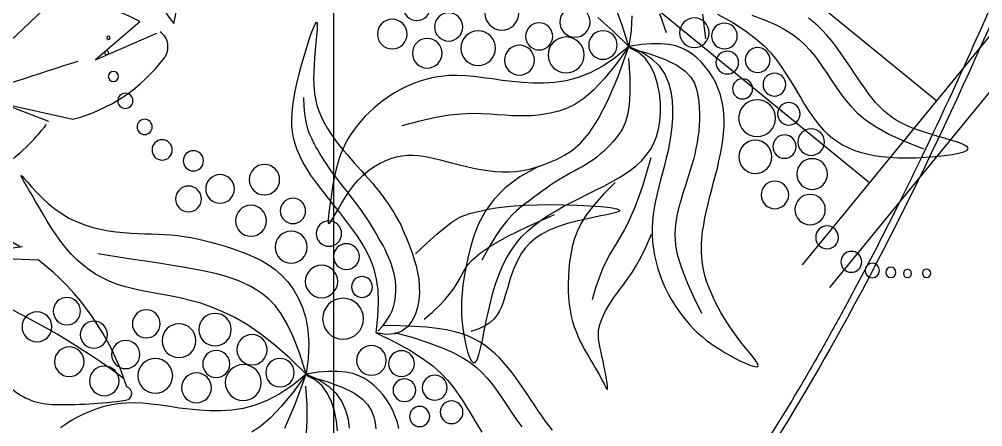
# Model space of a CAD drawing. Header units: millimetres. Extents: x -1030105 to 906887, y -616134 to 1220667.
# Drawn here: x -77280 to -74553, y 530430 to 531583 of the extents above; entities that cross this region are included whole.
import ezdxf
from ezdxf.enums import TextEntityAlignment as Align

# ---------------------------------------------------------------- set-up
doc = ezdxf.new("R2010")
doc.units = ezdxf.units.MM
doc.header["$MEASUREMENT"] = 0
doc.linetypes.add('CENTER', pattern=[2, 1.25, -0.25, 0.25, -0.25])
doc.linetypes.add('DASH', pattern=[0.35, 0.25, -0.1])
doc.layers.add('A-Furniture', color=143, linetype='Continuous')
doc.layers.add('A-Tree', color=98, linetype='Continuous')
doc.styles.add('Arial_Bold', font='arialbd.ttf')

# ---------------------------------------------------------------- blocks, each defined once
blk = doc.blocks.new('FUR')
at = {"layer": 'A-Furniture'}
for points in [[(-33916, 30608), (-33944.5, 30609.5), (-37418.5, 29102), (-37726.5, 27054), (-37216.5, 25233), (-37626.5, 21209), (-38739.5, 18856.5), (-41860, 14803.1), (-43043.2, 12422.3), (-43017.5, 9941.5), (-40833.5, 8087), (-38107, 9497.5), (-38274.5, 11476.5), (-38397.8, 13212.3), (-37305, 13750.5), (-34500, 13496.5), (-32540.5, 14865.5), (-32374, 19056), (-32479, 20125.5), (-32318, 21223.5), (-30829.5, 21995.5), (-30222, 22657.5), (-30469, 23962.5), (-31626.5, 24580.5), (-32324.5, 25527.5), (-32040.5, 28029), (-32099.5, 29098.5), (-33295, 30496), (-33916, 30608)], [(-29660.9, 8668.4), (-30240.5, 7440.5), (-31632.5, 6036), (-34068.5, 7621), (-33355.5, 10423), (-32253.5, 12656), (-31698.5, 16985.4)]]:
    blk.add_spline(points, degree=3, dxfattribs=at)
at = {"layer": 'A-Furniture', "color": 8, "linetype": 'DASH', "ltscale": 50}
blk.add_open_spline([(-56447, -6097), (-55194.8, -4879.4), (-50278.9, -2284.6), (-42421.5, -5454.8), (-32732.5, -11254), (-23302, -9202), (-18024, -504.5), (-16595.5, 8921.5), (-19600.3, 15918.3), (-21321.2, 18705.6), (-21789.7, 19345)], degree=3, knots=[32574.726206, 32574.726206, 32574.726206, 32574.726206, 37697.741245, 48060.131859, 55585.251958, 69452.989742, 76151.422264, 84447.837047, 94470.773244, 98031.734889, 98031.734889, 98031.734889, 98031.734889], dxfattribs=at)
at = {"layer": 'A-Furniture'}
blk.add_open_spline([(-29679.2, 8676.4), (-29722.6, 8576.2), (-29765.9, 8476.1), (-29896.7, 8178.8), (-29986.5, 7981), (-30102.3, 7747.6), (-30118.8, 7714.7), (-30169.2, 7615.8), (-30204, 7549.5), (-30251.2, 7462.5), (-30262.3, 7442.1), (-30284.9, 7401.2), (-30296.3, 7380.8), (-30331, 7319.4), (-30354.6, 7278.4), (-30427.1, 7156), (-30477.6, 7074.8), (-30599.8, 6890.7), (-30673.2, 6789.1), (-30828.1, 6598.1), (-30909.5, 6508.7), (-31058.9, 6368.3), (-31125.1, 6313.3), (-31262.2, 6215.8), (-31333, 6173.3), (-31464.4, 6110.3), (-31524.1, 6087.2), (-31602.8, 6064.1), (-31620.5, 6059.4), (-31673.2, 6046.8), (-31708.7, 6040.1), (-31816.8, 6025), (-31890.9, 6021.5), (-32041.6, 6026.8), (-32118.2, 6035.6), (-32272.6, 6064.4), (-32350.4, 6084.4), (-32506.1, 6134.8), (-32583.9, 6165), (-32781, 6254.2), (-32899.3, 6319.6), (-33127.9, 6468.6), (-33238.2, 6552.2), (-33445.8, 6733.7), (-33543.2, 6831.5), (-33720.3, 7037.3), (-33799.9, 7145.2), (-33925.8, 7349.1), (-33975.3, 7444.1), (-34028.4, 7570.8), (-34040.4, 7601.6), (-34062.3, 7663.4), (-34072.3, 7694.3), (-34099.3, 7787.3), (-34113.6, 7849.6), (-34140.9, 8008.4), (-34149.2, 8105.3), (-34150.9, 8299.9), (-34144.4, 8397.6), (-34118.6, 8593.4), (-34099.4, 8691.6), (-34050.3, 8888), (-34020.3, 8986.2), (-33933, 9236.4), (-33869.5, 9388.1), (-33729.3, 9689.6), (-33652.6, 9839.4), (-33493.8, 10135.7), (-33411.6, 10282.2), (-33249.4, 10570.9), (-33169.4, 10712.9), (-32948.8, 11108.9), (-32812.2, 11359.5), (-32559.3, 11860.6), (-32442.8, 12111.1), (-32319, 12420.9), (-32297.9, 12475.5), (-32260.9, 12575.2), (-32244.7, 12620.2), (-32213.3, 12710.6), (-32198, 12756), (-32153.7, 12892.7), (-32126.1, 12984.6), (-32048.3, 13262.3), (-32003.5, 13450.2), (-31887.6, 14015.2), (-31833.6, 14398.9), (-31755.3, 15178), (-31730.9, 15573.3), (-31698.5, 16307.8), (-31688.5, 16646.3), (-31678.5, 16984.8)], degree=3, knots=[0, 0, 0, 0, 336.83379, 336.83379, 997.889882, 997.889882, 1106.073127, 1106.073127, 1322.439616, 1322.439616, 1388.499151, 1388.499151, 1454.558686, 1454.558686, 1586.677756, 1586.677756, 1850.915896, 1850.915896, 2199.852482, 2199.852482, 2548.789068, 2548.789068, 2809.561326, 2809.561326, 3070.333583, 3070.333583, 3277.331374, 3277.331374, 3336.510565, 3336.510565, 3452.983574, 3452.983574, 3686.886496, 3686.886496, 3920.789419, 3920.789419, 4154.692341, 4154.692341, 4388.595264, 4388.595264, 4752.463229, 4752.463229, 5116.331194, 5116.331194, 5480.199159, 5480.199159, 5844.067124, 5844.067124, 6148.886915, 6148.886915, 6246.583121, 6246.583121, 6344.279326, 6344.279326, 6539.671737, 6539.671737, 6841.233714, 6841.233714, 7142.79569, 7142.79569, 7444.357667, 7444.357667, 7745.919643, 7745.919643, 8213.042111, 8213.042111, 8680.16458, 8680.16458, 9147.287048, 9147.287048, 9614.409516, 9614.409516, 10463.170966, 10463.170966, 11311.932416, 11311.932416, 11492.812225, 11492.812225, 11640.504318, 11640.504318, 11788.19641, 11788.19641, 12083.580595, 12083.580595, 12674.348965, 12674.348965, 13838.516737, 13838.516737, 15002.684509, 15002.684509, 15987.787285, 15987.787285, 15987.787285, 15987.787285], dxfattribs=at)
blk = doc.blocks.new('CAYMB 10')
at = {"layer": 'A-Tree', "color": 8}
for p, q in [((516.8, 194.1), (628.9, 299.2)), ((800.4, 279), (721.9, 211.5)), ((721.9, 211.5), (830.2, 258.8)), ((639.2, 102.2), (555.1, 135.1)), ((555.1, 135.1), (681.5, 106.4)), ((592.8, -119.4), (461.2, -135.8)), ((461.2, -135.8), (620.7, -142.2))]:
    blk.add_line(p, q, dxfattribs=at)
for centre, radius, start, end in [((690.6, 85.4), 222.6, 60.4468, 103.5483), ((817.5, 234.5), 32.6, 323.1477, 55.438), ((2261, -4819.5), 5267.7, 107.3413, 112.3058), ((608, 391.6), 294.5, 284.4707, 323.1477), ((329.4, 337), 388.6, 305.9962, 321.846), ((339.9, -504.7), 458.5, 57.0713, 91.6804), ((-19.7, -1417.4), 1327.2, 53.4555, 85.594), ((339.9, -504.7), 458.5, 17.5149, 52.2403), ((648.6, -283.7), 114.2, 225.3238, 268.3174), ((773.7, -378.4), 12.2, 278.1257, 73.0687), ((667.7, 363.9), 762, 268.3174, 278.1257)]:
    blk.add_arc(centre, radius, start, end, dxfattribs=at)
blk = doc.blocks.new('12PPLT11')
at = {"color": 0, "linetype": 'ByBlock'}
for centre, start, end in [((0.25115, -0.40268), 165.20711, 218.32175), ((0.03513, -0.44766), 345.20711, 38.32175)]:
    blk.add_arc(centre, 0.12334, start, end, dxfattribs=at)
blk = doc.blocks.new('CAY8')
at = {"color": 0, "linetype": 'ByBlock'}
for p, q in [((228.5, 579.8), (227.8, 580)), ((227.8, 580), (228.4, 578.5)), ((228.4, 578.5), (230.6, 575.2)), ((230.6, 578.1), (228.5, 579.8)), ((233.7, 575), (230.6, 578.1)), ((230.6, 575.2), (233.9, 570.2)), ((237.8, 570.9), (233.7, 575)), ((233.9, 570.2), (238.2, 563.8)), ((242.8, 565.9), (237.8, 570.9)), ((238.2, 563.8), (243, 556.1)), ((248.4, 560.2), (242.8, 565.9)), ((254.6, 554), (248.4, 560.2)), ((243, 556.1), (248.1, 547.4)), ((248.1, 547.4), (253.1, 538)), ((261.2, 547.4), (254.6, 554)), ((268, 540.6), (261.2, 547.4)), ((253.1, 538), (257.7, 528)), ((275, 533.4), (268, 540.6)), ((257.7, 528), (261.5, 517.7)), ((282, 526), (275, 533.4)), ((288.9, 518.3), (282, 526)), ((261.5, 517.7), (264.4, 507.2)), ((295.5, 510.4), (288.9, 518.3)), ((264.4, 507.2), (266.4, 496.8)), ((301.7, 502.2), (295.5, 510.4)), ((307.5, 493.7), (301.7, 502.2)), ((266.4, 496.8), (267.5, 486.3)), ((312.5, 484.9), (307.5, 493.7)), ((267.5, 486.3), (267.9, 475.9)), ((267.9, 475.9), (267.6, 465.7)), ((317, 476), (312.5, 484.9)), ((320.7, 466.7), (317, 476)), ((267.6, 465.7), (266.9, 455.7)), ((323.9, 457.3), (320.7, 466.7)), ((266.9, 455.7), (265.7, 446)), ((296.1, 437.4), (298.4, 461.1)), ((326.3, 447.5), (323.9, 457.3)), ((516.9, 445.4), (523, 450.6)), ((265.7, 446), (264.2, 436.6)), ((328.2, 437.6), (326.3, 447.5)), ((505, 433.9), (510.9, 439.9)), ((510.9, 439.9), (516.9, 445.4)), ((262.5, 427.6), (260.7, 418.9)), ((264.2, 436.6), (262.5, 427.6)), ((293.9, 416.3), (296.1, 437.4)), ((329.4, 427.3), (328.2, 437.6)), ((329.9, 416.8), (329.4, 427.3)), ((493.8, 420.6), (499.3, 427.5)), ((499.3, 427.5), (505, 433.9)), ((260.7, 418.9), (258.8, 410.5)), ((291.9, 397.7), (293.9, 416.3)), ((329.8, 406.1), (329.9, 416.8)), ((488.5, 413.2), (493.8, 420.6)), ((256.9, 402.2), (255, 394.1)), ((258.8, 410.5), (256.9, 402.2)), ((329.2, 395.1), (329.8, 406.1)), ((479.1, 397), (483.6, 405.4)), ((483.6, 405.4), (488.5, 413.2)), ((255, 394.1), (253.2, 386.1)), ((290.1, 381.1), (291.9, 397.7)), ((328.3, 383.7), (329.2, 395.1)), ((475.1, 388.1), (479.1, 397)), ((251.7, 378), (250.3, 369.9)), ((253.2, 386.1), (251.7, 378)), ((288.6, 366.3), (290.1, 381.1)), ((327.3, 371.9), (328.3, 383.7)), ((468.7, 368.8), (471.6, 378.8)), ((471.6, 378.8), (475.1, 388.1)), ((250.3, 369.9), (249.3, 361.6)), ((287.2, 353.1), (288.6, 366.3)), ((326.4, 359.7), (327.3, 371.9)), ((466.4, 358.4), (468.7, 368.8)), ((248.5, 353.2), (248, 344.6)), ((249.3, 361.6), (248.5, 353.2)), ((286.1, 341), (287.2, 353.1)), ((325.7, 346.9), (326.4, 359.7)), ((464.6, 347.4), (466.4, 358.4)), ((248, 344.6), (247.7, 335.8)), ((285.3, 329.9), (286.1, 341)), ((325.4, 333.6), (325.7, 346.9)), ((463, 335.9), (464.6, 347.4)), ((247.7, 335.8), (247.7, 326.9)), ((284.7, 319.4), (285.3, 329.9)), ((325.6, 319.7), (325.4, 333.6)), ((461.6, 324.1), (463, 335.9)), ((247.7, 326.9), (247.8, 317.7)), ((247.8, 317.7), (248.2, 308.4)), ((284.5, 309.4), (284.7, 319.4)), ((326.6, 305.2), (325.6, 319.7)), ((460.2, 311.9), (461.6, 324.1)), ((248.2, 308.4), (248.7, 298.9)), ((284.6, 299.8), (284.5, 309.4)), ((328.7, 289.8), (326.6, 305.2)), ((458.5, 299.4), (460.2, 311.9)), ((248.7, 298.9), (249.4, 289.2)), ((285.1, 290.6), (284.6, 299.8)), ((456.4, 286.6), (458.5, 299.4)), ((249.4, 289.2), (250.4, 279.4)), ((285.9, 281.6), (285.1, 290.6)), ((287.3, 272.8), (285.9, 281.6)), ((332, 273.3), (328.7, 289.8)), ((453.7, 273.6), (456.4, 286.6)), ((-52, 270.4), (-54.6, 269.5)), ((-54.6, 269.5), (-54, 268.4)), ((-54, 268.4), (-50.7, 267.3)), ((-46.7, 271.3), (-52, 270.4)), ((-39.1, 272), (-46.7, 271.3)), ((-29.8, 272.6), (-39.1, 272)), ((-19.2, 273.1), (-29.8, 272.6)), ((-7.8, 273.4), (-19.2, 273.1)), ((3.9, 273.6), (-7.8, 273.4)), ((15.4, 273.6), (3.9, 273.6)), ((26.3, 273.4), (15.4, 273.6)), ((36.5, 273), (26.3, 273.4)), ((46.1, 272.3), (36.5, 273)), ((55.2, 271.3), (46.1, 272.3)), ((63.7, 269.9), (55.2, 271.3)), ((71.8, 268.2), (63.7, 269.9)), ((79.5, 266), (71.8, 268.2)), ((250.4, 279.4), (251.9, 269.5)), ((251.9, 269.5), (253.9, 259.5)), ((289.1, 264.1), (287.3, 272.8)), ((336.9, 255.6), (332, 273.3)), ((450.3, 260.4), (453.7, 273.6)), ((-50.7, 267.3), (-45.2, 266)), ((-45.2, 266), (-37.9, 264.7)), ((-37.9, 264.7), (-29.4, 263.3)), ((-29.4, 263.3), (-20.1, 261.8)), ((-20.1, 261.8), (-10.6, 260.1)), ((-10.6, 260.1), (-1.4, 258.4)), ((-1.4, 258.4), (7.2, 256.6)), ((7.2, 256.6), (15, 254.7)), ((51.9, 257), (41.1, 260.3)), ((60.8, 253.9), (51.9, 257)), ((86.9, 263.2), (79.5, 266)), ((93.9, 260), (86.9, 263.2)), ((100.7, 256.1), (93.9, 260)), ((107.3, 251.7), (100.7, 256.1)), ((253.9, 259.5), (256.7, 249.6)), ((291.4, 255.4), (289.1, 264.1)), ((294.4, 246.7), (291.4, 255.4)), ((343.7, 236.4), (336.9, 255.6)), ((445.8, 247.1), (450.3, 260.4)), ((15, 254.7), (22.2, 252.6)), ((22.2, 252.6), (28.9, 250.3)), ((28.9, 250.3), (35.1, 247.8)), ((35.1, 247.8), (41, 245)), ((41, 245), (46.5, 241.9)), ((68, 250.8), (60.8, 253.9)), ((73.7, 248), (68, 250.8)), ((78.2, 245.5), (73.7, 248)), ((81.7, 243.1), (78.2, 245.5)), ((113.8, 246.6), (107.3, 251.7)), ((120.3, 240.8), (113.8, 246.6)), ((256.7, 249.6), (260.4, 239.7)), ((298.5, 237.7), (294.4, 246.7)), ((439.9, 233.8), (445.8, 247.1)), ((46.5, 241.9), (51.8, 238.5)), ((51.8, 238.5), (56.9, 234.7)), ((56.9, 234.7), (61.9, 230.6)), ((84.4, 241.1), (81.7, 243.1)), ((86.4, 239.4), (84.4, 241.1)), ((88.1, 238), (86.4, 239.4)), ((89.4, 236.9), (88.1, 238)), ((90.6, 235.9), (89.4, 236.9)), ((91.7, 235), (90.6, 235.9)), ((92.8, 234), (91.7, 235)), ((94.1, 232.9), (92.8, 234)), ((95.5, 231.5), (94.1, 232.9)), ((97.3, 229.8), (95.5, 231.5)), ((126.7, 234.3), (120.3, 240.8)), ((133.3, 227.1), (126.7, 234.3)), ((260.4, 239.7), (265.2, 230)), ((304.2, 228.2), (298.5, 237.7)), ((352.6, 215.6), (343.7, 236.4)), ((432.2, 220.4), (439.9, 233.8)), ((61.9, 230.6), (66.7, 226.1)), ((66.7, 226.1), (71.4, 221.5)), ((71.4, 221.5), (76, 216.5)), ((99.5, 227.7), (97.3, 229.8)), ((102, 225.2), (99.5, 227.7)), ((104.9, 222.3), (102, 225.2)), ((108, 219), (104.9, 222.3)), ((111.4, 215.4), (108, 219)), ((139.9, 219.1), (133.3, 227.1)), ((146.8, 210.3), (139.9, 219.1)), ((265.2, 230), (271.1, 220.5)), ((271.1, 220.5), (278.4, 211.3)), ((312.2, 218.1), (304.2, 228.2)), ((422.5, 207.1), (432.2, 220.4)), ((76, 216.5), (80.4, 211.4)), ((80.4, 211.4), (84.7, 206.1)), ((114.9, 211.4), (111.4, 215.4)), ((118.6, 207.2), (114.9, 211.4)), ((122.4, 202.7), (118.6, 207.2)), ((153.9, 200.9), (146.8, 210.3)), ((278.4, 211.3), (287.2, 202.4)), ((323, 207.3), (312.2, 218.1)), ((337.2, 195.5), (323, 207.3)), ((363.8, 193), (352.6, 215.6)), ((410.4, 194), (422.5, 207.1)), ((442.6, 197.5), (455.8, 206.7)), ((455.8, 206.7), (466, 215.7)), ((76.7, 193), (83.6, 194.7)), ((83.6, 194.7), (90.7, 196.1)), ((84.7, 206.1), (88.8, 200.6)), ((88.8, 200.6), (92.9, 195)), ((90.7, 196.1), (98, 197.1)), ((92.9, 195), (96.8, 189.3)), ((98, 197.1), (105.6, 197.7)), ((105.6, 197.7), (113.6, 197.9)), ((113.6, 197.9), (121.8, 197.8)), ((121.8, 197.8), (130, 197.4)), ((126.2, 197.9), (122.4, 202.7)), ((130.1, 193), (126.2, 197.9)), ((130, 197.4), (138.2, 196.7)), ((138.2, 196.7), (146.2, 196)), ((146.2, 196), (153.8, 195.1)), ((153.8, 195.1), (161, 194.2)), ((161.2, 191.1), (153.9, 200.9)), ((287.2, 202.4), (297.6, 194.2)), ((355.2, 182.6), (337.2, 195.5)), ((425.5, 188.1), (442.6, 197.5)), ((44.2, 179.4), (50.6, 182.7)), ((50.6, 182.7), (57.1, 185.8)), ((57.1, 185.8), (63.5, 188.5)), ((63.5, 188.5), (70.1, 190.9)), ((70.1, 190.9), (76.7, 193)), ((96.8, 189.3), (100.7, 183.6)), ((100.7, 183.6), (104.5, 177.8)), ((133.9, 187.9), (130.1, 193)), ((137.9, 182.7), (133.9, 187.9)), ((141.8, 177.4), (137.9, 182.7)), ((161, 194.2), (167.6, 193.4)), ((168.6, 181), (161.2, 191.1)), ((172.8, 184.1), (165.9, 182.3)), ((167.6, 193.4), (173.4, 192.6)), ((178.6, 185.7), (172.8, 184.1)), ((173.4, 192.6), (178.3, 192)), ((178.3, 192), (182.3, 191.3)), ((183.1, 187), (178.6, 185.7)), ((182.3, 191.3), (185.1, 190.6)), ((185.8, 188.1), (183.1, 187)), ((185.1, 190.6), (186.7, 189.9)), ((187, 189.1), (185.8, 188.1)), ((186.7, 189.9), (187, 189.1)), ((297.6, 194.2), (309.7, 186.8)), ((309.7, 186.8), (323.6, 180.3)), ((377.8, 168.3), (355.2, 182.6)), ((377.8, 168.3), (363.8, 193)), ((395.6, 181), (410.4, 194)), ((404.2, 178.3), (425.5, 188.1)), ((25.2, 167.3), (31.5, 171.7)), ((31.5, 171.7), (37.9, 175.7)), ((37.9, 175.7), (44.2, 179.4)), ((104.5, 177.8), (108.3, 172)), ((108.3, 172), (112.1, 166.2)), ((132.6, 171.2), (124.3, 167.3)), ((141.2, 174.6), (132.6, 171.2)), ((149.8, 177.6), (141.2, 174.6)), ((145.9, 172), (141.8, 177.4)), ((149.9, 166.7), (145.9, 172)), ((158.1, 180.1), (149.8, 177.6)), ((165.9, 182.3), (158.1, 180.1)), ((176.3, 170.9), (168.6, 181)), ((184.1, 161), (176.3, 170.9)), ((323.6, 180.3), (339.6, 174.9)), ((339.6, 174.9), (357.6, 170.9)), ((357.6, 170.9), (377.8, 168.3)), ((377.8, 168.3), (395.6, 181)), ((377.8, 168.3), (404.2, 178.3)), ((418.2, 171.9), (377.8, 168.3)), ((450.7, 176.7), (418.2, 171.9)), ((12.9, 157.4), (19, 162.6)), ((19, 162.6), (25.2, 167.3)), ((116.6, 162.8), (109.5, 157.8)), ((112.1, 166.2), (115.9, 160.4)), ((115.9, 160.4), (119.7, 154.7)), ((124.3, 167.3), (116.6, 162.8)), ((154.1, 161.5), (149.9, 166.7)), ((158.2, 156.4), (154.1, 161.5)), ((192.2, 151.3), (184.1, 161)), ((371.7, 154.2), (377.8, 168.3)), ((377.8, 168.3), (380.4, 151.2)), ((379.5, 166.4), (380, 140.6)), ((381.9, 155.1), (379.5, 166.4)), ((392.7, 164.9), (415.3, 157.3)), ((-4.7, 139.5), (1, 145.9)), ((1, 145.9), (6.9, 151.9)), ((6.9, 151.9), (12.9, 157.4)), ((97.2, 146.8), (92.1, 140.8)), ((103.1, 152.5), (97.2, 146.8)), ((109.5, 157.8), (103.1, 152.5)), ((119.7, 154.7), (123.7, 149)), ((123.7, 149), (127.7, 143.5)), ((162.4, 151.3), (158.2, 156.4)), ((166.7, 146.4), (162.4, 151.3)), ((170.9, 141.6), (166.7, 146.4)), ((200.4, 142.2), (192.2, 151.3)), ((367.2, 141.6), (371.7, 154.2)), ((380.4, 151.2), (385.2, 136.9)), ((387, 144.9), (381.9, 155.1)), ((415.3, 157.3), (434, 152.2)), ((434, 152.2), (449.4, 149.2)), ((-10.2, 132.6), (-4.7, 139.5)), ((87.5, 134.6), (83.7, 128.3)), ((92.1, 140.8), (87.5, 134.6)), ((127.7, 143.5), (131.7, 138.1)), ((131.7, 138.1), (135.8, 132.8)), ((175.2, 137), (170.9, 141.6)), ((179.5, 132.5), (175.2, 137)), ((208.9, 133.8), (200.4, 142.2)), ((217.9, 126.1), (208.9, 133.8)), ((364.2, 130.4), (367.2, 141.6)), ((380, 140.6), (381.9, 120)), ((385.2, 136.9), (391.9, 125.2)), ((394.4, 135.9), (387, 144.9)), ((403.5, 128.1), (394.4, 135.9)), ((-20.4, 117.4), (-15.5, 125.2)), ((-15.5, 125.2), (-10.2, 132.6)), ((32.4, 111.1), (44.2, 131.5)), ((80.5, 121.9), (78.1, 115.5)), ((83.7, 128.3), (80.5, 121.9)), ((135.8, 132.8), (139.9, 127.7)), ((139.9, 127.7), (144.1, 122.8)), ((144.1, 122.8), (148.3, 118)), ((183.7, 128.1), (179.5, 132.5)), ((188, 123.9), (183.7, 128.1)), ((192.2, 119.8), (188, 123.9)), ((227.9, 119.2), (217.9, 126.1)), ((362.5, 120.4), (364.2, 130.4)), ((391.9, 125.2), (400, 115.8)), ((414, 121.5), (403.5, 128.1)), ((-24.9, 109), (-20.4, 117.4)), ((23, 93.1), (32.4, 111.1)), ((78.1, 115.5), (76.2, 109)), ((148.3, 118), (152.5, 113.5)), ((152.5, 113.5), (156.7, 109.2)), ((196.3, 115.9), (192.2, 119.8)), ((200.4, 112.2), (196.3, 115.9)), ((204.5, 108.7), (200.4, 112.2)), ((239.2, 113), (227.9, 119.2)), ((252.1, 107.6), (239.2, 113)), ((362, 111.5), (362.5, 120.4)), ((362.7, 103.3), (362, 111.5)), ((381.9, 120), (385.3, 104)), ((400, 115.8), (409.2, 108.3)), ((425.2, 116), (414, 121.5)), ((436.8, 111.6), (425.2, 116)), ((-32.4, 90.8), (-28.9, 100.1)), ((-28.9, 100.1), (-24.9, 109)), ((74.9, 102.4), (74, 95.7)), ((76.2, 109), (74.9, 102.4)), ((156.7, 109.2), (160.9, 105.1)), ((160.9, 105.1), (165.3, 101.1)), ((165.3, 101.1), (169.9, 97.3)), ((208.6, 105.4), (204.5, 108.7)), ((212.6, 102.3), (208.6, 105.4)), ((216.6, 99.5), (212.6, 102.3)), ((220.6, 96.9), (216.6, 99.5)), ((267.1, 103), (252.1, 107.6)), ((284.6, 99.2), (267.1, 103)), ((304.8, 96.2), (284.6, 99.2)), ((364.3, 95.7), (362.7, 103.3)), ((385.3, 104), (389.8, 91.9)), ((409.2, 108.3), (419.3, 102.5)), ((419.3, 102.5), (429.9, 98)), ((-35.3, 80.8), (-32.4, 90.8)), ((15.8, 77), (23, 93.1)), ((73.5, 88.7), (73.2, 81.5)), ((74, 95.7), (73.5, 88.7)), ((169.9, 97.3), (174.7, 93.4)), ((174.7, 93.4), (179.7, 89.5)), ((179.7, 89.5), (185, 85.6)), ((185, 85.6), (190.8, 81.6)), ((224.5, 94.6), (220.6, 96.9)), ((228.4, 92.5), (224.5, 94.6)), ((232.3, 90.7), (228.4, 92.5)), ((236.3, 89), (232.3, 90.7)), ((240.3, 87.6), (236.3, 89)), ((244.4, 86.4), (240.3, 87.6)), ((248.6, 85.3), (244.4, 86.4)), ((253, 84.5), (248.6, 85.3)), ((285.9, 87.1), (279.1, 85.1)), ((293.5, 90.1), (285.9, 87.1)), ((288.6, 69.7), (293.5, 90.1)), ((301.9, 94.1), (293.5, 90.1)), ((303.5, 83.2), (304.8, 96.2)), ((304.8, 96.2), (309.8, 70.7)), ((366.7, 88.4), (364.3, 95.7)), ((369.9, 81.4), (366.7, 88.4)), ((389.8, 91.9), (395.2, 83)), ((-37.6, 70.4), (-35.3, 80.8)), ((10.4, 62.8), (15.8, 77)), ((73.2, 81.5), (73.1, 73.9)), ((73.1, 73.9), (73.1, 65.9)), ((195.9, 73.8), (178.7, 62.9)), ((190.8, 81.6), (196.9, 77.4)), ((196.9, 77.4), (203.4, 73.2)), ((203.4, 73.2), (210.4, 69)), ((257.5, 83.8), (253, 84.5)), ((262.3, 83.3), (257.5, 83.8)), ((267.4, 83.3), (262.3, 83.3)), ((273, 83.8), (267.4, 83.3)), ((279.1, 85.1), (273, 83.8)), ((294.4, 65.3), (299.9, 73)), ((298.4, 73.8), (298.7, 49.3)), ((299.9, 73), (303.5, 83.2)), ((373.7, 74.7), (369.9, 81.4)), ((378.1, 68.1), (373.7, 74.7)), ((395.2, 83), (401.3, 76.6)), ((401.3, 76.6), (408, 72)), ((-39.4, 59.4), (-37.6, 70.4)), ((6.5, 50.1), (10.4, 62.8)), ((73.1, 65.9), (73.1, 57.5)), ((178.7, 62.9), (165.1, 54)), ((210.4, 69), (217.8, 65.1)), ((217.8, 65.1), (225.6, 61.6)), ((225.6, 61.6), (233.8, 58.6)), ((284.7, 52), (288.6, 69.7)), ((287.3, 59.8), (294.4, 65.3)), ((309.8, 70.7), (315.2, 49.3)), ((383, 61.9), (378.1, 68.1)), ((388.4, 56.1), (383, 61.9)), ((408, 72), (415, 68.4)), ((415, 68.4), (422.2, 65.4)), ((-41, 47.9), (-39.4, 59.4)), ((3.6, 38.7), (6.5, 50.1)), ((73, 48.7), (72.8, 39.7)), ((73.1, 57.5), (73, 48.7)), ((165.1, 54), (154.6, 46.8)), ((233.8, 58.6), (242.4, 56.2)), ((242.4, 56.2), (251.4, 54.6)), ((251.4, 54.6), (260.7, 53.9)), ((260.7, 53.9), (270.1, 54.3)), ((270.1, 54.3), (279.1, 56.2)), ((279.1, 56.2), (287.3, 59.8)), ((281.8, 36.5), (284.7, 52)), ((298.7, 49.3), (299.8, 28.5)), ((315.2, 49.3), (321, 31.3)), ((394.3, 50.7), (388.4, 56.1)), ((400.6, 45.7), (394.3, 50.7)), ((-42.4, 36.1), (-41, 47.9)), ((1.4, 28.3), (3.6, 38.7)), ((72.8, 39.7), (72.4, 30.5)), ((146.7, 40.7), (140.7, 35.4)), ((154.6, 46.8), (146.7, 40.7)), ((272.7, 41.8), (261.5, 34.2)), ((279.7, 23), (281.8, 36.5)), ((407.3, 41.2), (400.6, 45.7)), ((414.2, 37.3), (407.3, 41.2)), ((-43.8, 23.9), (-42.4, 36.1)), ((-0.3, 18.7), (1.4, 28.3)), ((72.4, 30.5), (71.8, 21.3)), ((132.5, 25.7), (129.1, 20.4)), ((136.2, 30.6), (132.5, 25.7)), ((140.7, 35.4), (136.2, 30.6)), ((251.5, 28), (242.5, 23.1)), ((261.5, 34.2), (251.5, 28)), ((299.8, 28.5), (301.6, 10.8)), ((321, 31.3), (327, 16.4)), ((-45.5, 11.4), (-43.8, 23.9)), ((-2, 9.6), (-0.3, 18.7)), ((70.8, 12.2), (69.5, 3.2)), ((71.8, 21.3), (70.8, 12.2)), ((125.6, 14.4), (121.9, 7.5)), ((129.1, 20.4), (125.6, 14.4)), ((220.3, 14), (213.6, 12.1)), ((227.2, 16.3), (220.3, 14)), ((234.5, 19.3), (227.2, 16.3)), ((242.5, 23.1), (234.5, 19.3)), ((278.5, 11.1), (279.7, 23)), ((327, 16.4), (333.3, 3.8)), ((-47.6, -1.4), (-45.5, 11.4)), ((-5.7, -7.3), (-3.8, 1)), ((-3.8, 1), (-2, 9.6)), ((69.5, 3.2), (67.7, -5.6)), ((104.3, -4.4), (121.8, 2.4)), ((121.9, 7.5), (117.9, -0.4)), ((121.8, 2.4), (138.7, 6.4)), ((138.7, 6.4), (154.8, 8.3)), ((154.8, 8.3), (169.9, 8.7)), ((169.9, 8.7), (183.9, 8.3)), ((184.1, 2), (173.6, -5.4)), ((183.9, 8.3), (196.5, 7.6)), ((192.8, 6.4), (184.1, 2)), ((200.3, 8.9), (192.8, 6.4)), ((196.5, 7.6), (208.1, 6.7)), ((207.1, 10.5), (200.3, 8.9)), ((213.6, 12.1), (207.1, 10.5)), ((208.1, 6.7), (218.7, 5.6)), ((218.7, 5.6), (228.6, 4.1)), ((228.6, 4.1), (238, 2.3)), ((238, 2.3), (247, 0.2)), ((247, 0.2), (255.8, -2.5)), ((278, 0.5), (278.5, 11.1)), ((278.3, -9), (278, 0.5)), ((301.6, 10.8), (303.9, -4.2)), ((333.3, 3.8), (339.8, -6.7)), ((-50.3, -14.4), (-47.6, -1.4)), ((-7.8, -15.3), (-5.7, -7.3)), ((67.7, -5.6), (65.5, -14)), ((86.3, -14.6), (104.3, -4.4)), ((113.8, -9.5), (109.6, -19.7)), ((117.9, -0.4), (113.8, -9.5)), ((173.6, -5.4), (160.8, -16.5)), ((163.4, -14.1), (182, -9.3)), ((255.8, -2.5), (264.7, -5.6)), ((264.7, -5.6), (273.8, -9.3)), ((273.8, -9.3), (282.7, -13.3)), ((279.2, -17.7), (278.3, -9)), ((303.9, -4.2), (306.9, -16.8)), ((339.8, -6.7), (346.4, -15.8)), ((-53.7, -27.6), (-50.3, -14.4)), ((-13, -31.1), (-10.2, -23.2)), ((-10.2, -23.2), (-7.8, -15.3)), ((62.7, -22.2), (59.4, -30.1)), ((65.5, -14), (62.7, -22.2)), ((68, -28.9), (86.3, -14.6)), ((109.6, -19.7), (105.3, -31.2)), ((125.4, -27.5), (135.5, -23.1)), ((135.5, -23.1), (148, -18.7)), ((160.8, -16.5), (145.1, -32.6)), ((148, -18.7), (163.4, -14.1)), ((266.8, -27.7), (272.7, -19.1)), ((280.7, -26), (279.2, -17.7)), ((282.7, -13.3), (291, -17.4)), ((291, -17.4), (298.3, -21.6)), ((298.3, -21.6), (304.2, -25.6)), ((306.9, -16.8), (310.4, -27.6)), ((346.4, -15.8), (353.1, -23.9)), ((353.1, -23.9), (359.8, -31.5)), ((-58.2, -40.9), (-53.7, -27.6)), ((-16.3, -39), (-13, -31.1)), ((49.5, -48), (68, -28.9)), ((59.4, -30.1), (55.6, -37.9)), ((105.3, -31.2), (101, -44.1)), ((104.4, -40.2), (110.2, -36)), ((110.2, -36), (117.1, -31.8)), ((117.1, -31.8), (125.4, -27.5)), ((145.1, -32.6), (126, -54.4)), ((192.7, -35), (181.5, -36.7)), ((204.3, -33.9), (192.7, -35)), ((216.4, -33.4), (204.3, -33.9)), ((229, -33.4), (216.4, -33.4)), ((242, -33.7), (229, -33.4)), ((255, -34.4), (242, -33.7)), ((267.6, -35.2), (255, -34.4)), ((255.3, -39.5), (261, -34.4)), ((261, -34.4), (266.8, -27.7)), ((279.4, -35.9), (267.6, -35.2)), ((289.9, -36.3), (279.4, -35.9)), ((282.7, -33.9), (280.7, -26)), ((285.3, -41.5), (282.7, -33.9)), ((298.6, -36.4), (289.9, -36.3)), ((305.2, -35.8), (298.6, -36.4)), ((304.2, -25.6), (308.2, -29.2)), ((309.1, -34.4), (305.2, -35.8)), ((308.2, -29.2), (310, -32.2)), ((310, -32.2), (309.1, -34.4)), ((310.4, -27.6), (314.4, -37)), ((359.8, -31.5), (366.5, -38.7)), ((-64.1, -54.2), (-58.2, -40.9)), ((-24.6, -55.2), (-20.1, -47)), ((-20.1, -47), (-16.3, -39)), ((51.1, -45.6), (46.1, -53.2)), ((55.6, -37.9), (51.1, -45.6)), ((88.4, -52.5), (93.7, -48.4)), ((93.7, -48.4), (99, -44.3)), ((101, -44.1), (96.6, -58.5)), ((99, -44.3), (104.4, -40.2)), ((150.5, -45.8), (140.9, -50.4)), ((160.4, -42.1), (150.5, -45.8)), ((170.8, -39), (160.4, -42.1)), ((181.5, -36.7), (170.8, -39)), ((226.6, -48.9), (232.4, -48.4)), ((232.4, -48.4), (238.2, -47.4)), ((238.2, -47.4), (243.9, -45.8)), ((243.9, -45.8), (249.6, -43.2)), ((249.6, -43.2), (255.3, -39.5)), ((288.4, -48.8), (285.3, -41.5)), ((314.4, -37), (318.9, -45.5)), ((318.9, -45.5), (323.8, -53.3)), ((366.5, -38.7), (373.1, -45.5)), ((373.1, -45.5), (379.6, -52.1)), ((-71.8, -67.6), (-64.1, -54.2)), ((-30.4, -63.6), (-24.6, -55.2)), ((46.1, -53.2), (40.6, -60.8)), ((73.2, -64.7), (78.2, -60.6)), ((78.2, -60.6), (83.3, -56.5)), ((83.3, -56.5), (88.4, -52.5)), ((96.6, -58.5), (92.2, -74.4)), ((126, -54.4), (103, -83.1)), ((131.6, -55.8), (122.7, -62)), ((140.9, -50.4), (131.6, -55.8)), ((146.1, -62.1), (153.5, -58.4)), ((153.5, -58.4), (160.8, -55.6)), ((160.8, -55.6), (168, -53.6)), ((168, -53.6), (175, -52.1)), ((175, -52.1), (182, -51.1)), ((182, -51.1), (188.8, -50.4)), ((188.8, -50.4), (195.4, -50)), ((195.4, -50), (201.9, -49.7)), ((201.9, -49.7), (208.3, -49.6)), ((208.3, -49.6), (214.5, -49.4)), ((214.5, -49.4), (220.6, -49.3)), ((220.6, -49.3), (226.6, -48.9)), ((291.9, -55.9), (288.4, -48.8)), ((295.8, -62.8), (291.9, -55.9)), ((323.8, -53.3), (329.1, -60.8)), ((329.1, -60.8), (334.7, -68)), ((379.6, -52.1), (385.8, -58.6)), ((385.8, -58.6), (391.9, -64.8)), ((-140.2, -95), (-151.4, -72.4)), ((-81.5, -80.9), (-71.8, -67.6)), ((-48.2, -81.3), (-38, -72.3)), ((-38, -72.3), (-30.4, -63.6)), ((34.4, -68.6), (27.4, -76.4)), ((40.6, -60.8), (34.4, -68.6)), ((59.2, -77.1), (63.7, -72.9)), ((63.7, -72.9), (68.4, -68.8)), ((68.4, -68.8), (73.2, -64.7)), ((114.1, -68.8), (105.8, -76.1)), ((122.7, -62), (114.1, -68.8)), ((131.4, -73.3), (138.8, -67.1)), ((138.8, -67.1), (146.1, -62.1)), ((300.1, -69.5), (295.8, -62.8)), ((304.8, -76.2), (300.1, -69.5)), ((334.7, -68), (340.6, -75)), ((-93.6, -94), (-81.5, -80.9)), ((-61.4, -90.5), (-48.2, -81.3)), ((18.7, -84.2), (7.4, -91.8)), ((27.4, -76.4), (18.7, -84.2)), ((50.7, -85.6), (54.9, -81.3)), ((54.9, -81.3), (59.2, -77.1)), ((92.2, -74.4), (88, -91.1)), ((97.7, -83.9), (89.8, -91.9)), ((105.8, -76.1), (97.7, -83.9)), ((116.8, -90.6), (124.1, -81.1)), ((124.1, -81.1), (131.4, -73.3)), ((309.7, -82.7), (304.8, -76.2)), ((314.9, -89.2), (309.7, -82.7)), ((340.6, -75), (346.7, -82)), ((346.7, -82), (353, -89)), ((-148.8, -105.4), (-166.8, -92.5)), ((-126.2, -119.7), (-140.2, -95)), ((-108.4, -107), (-93.6, -94)), ((-78.5, -99.9), (-61.4, -90.5)), ((7.4, -91.8), (-7.7, -99)), ((38.9, -98.1), (42.8, -94)), ((42.8, -94), (46.7, -89.8)), ((46.7, -89.8), (50.7, -85.6)), ((89.8, -91.9), (82.2, -100.2)), ((88, -91.1), (84.1, -107.7)), ((109.7, -101.8), (116.8, -90.6)), ((320.3, -95.7), (314.9, -89.2)), ((325.7, -102.1), (320.3, -95.7)), ((353, -89), (359.4, -96.3)), ((359.4, -96.3), (365.9, -103.9)), ((-126.2, -119.7), (-148.8, -105.4)), ((-126.2, -119.7), (-108.4, -107)), ((-99.8, -109.7), (-78.5, -99.9)), ((-27.6, -105.5), (-53.3, -111.3)), ((-7.7, -99), (-27.6, -105.5)), ((27.2, -109.7), (31.1, -106)), ((31.1, -106), (35, -102.1)), ((35, -102.1), (38.9, -98.1)), ((74.7, -108.6), (67.3, -117)), ((82.2, -100.2), (74.7, -108.6)), ((84.1, -107.7), (80.8, -123.4)), ((102.9, -114), (109.7, -101.8)), ((331.3, -108.4), (325.7, -102.1)), ((336.8, -114.6), (331.3, -108.4)), ((365.9, -103.9), (372.4, -112)), ((-164.4, -113.1), (-146.4, -117.1)), ((-146.4, -117.1), (-126.2, -119.7)), ((-132.3, -133.8), (-126.2, -119.7)), ((-126.2, -119.7), (-99.8, -109.7)), ((-85.8, -116.1), (-126.2, -119.7)), ((-126.2, -119.7), (-123.6, -136.8)), ((-124.5, -121.6), (-124, -147.4)), ((-122.1, -132.9), (-124.5, -121.6)), ((-53.3, -111.3), (-85.8, -116.1)), ((10, -122.7), (14.6, -119.6)), ((14.6, -119.6), (18.9, -116.5)), ((18.9, -116.5), (23.1, -113.2)), ((23.1, -113.2), (27.2, -109.7)), ((67.3, -117), (60.1, -125.3)), ((92.4, -122.4), (105, -118.5)), ((96.4, -126.5), (102.9, -114)), ((105, -118.5), (116.4, -116.2)), ((116.4, -116.2), (126.9, -115.1)), ((126.9, -115.1), (136.7, -115.1)), ((136.7, -115.1), (146.2, -115.8)), ((146.2, -115.8), (155.6, -116.9)), ((155.6, -116.9), (164.9, -118.3)), ((164.9, -118.3), (173.9, -120.1)), ((173.9, -120.1), (182.8, -122.2)), ((342.2, -120.8), (336.8, -114.6)), ((347.5, -126.8), (342.2, -120.8)), ((-117, -143.1), (-122.1, -132.9)), ((-111.3, -123.1), (-88.7, -130.7)), ((-88.7, -130.7), (-70, -135.8)), ((-16.8, -136.2), (-10.8, -133.7)), ((-10.8, -133.7), (-5.1, -131)), ((-5.1, -131), (0.2, -128.3)), ((0.2, -128.3), (5.2, -125.5)), ((5.2, -125.5), (10, -122.7)), ((52.9, -133.3), (45.8, -141.1)), ((60.1, -125.3), (52.9, -133.3)), ((62.3, -136.4), (78.3, -128.3)), ((80.8, -123.4), (78.2, -137.5)), ((78.3, -128.3), (92.4, -122.4)), ((90.6, -138.2), (96.4, -126.5)), ((182.8, -122.2), (191.3, -124.5)), ((191.3, -124.5), (199.5, -127.2)), ((199.5, -127.2), (207.3, -130)), ((207.3, -130), (214.6, -133.1)), ((214.6, -133.1), (221.3, -136.4)), ((352.6, -132.8), (347.5, -126.8)), ((357.5, -138.7), (352.6, -132.8)), ((-136.8, -146.4), (-132.3, -133.8)), ((-123.6, -136.8), (-118.8, -151.1)), ((-109.6, -152.1), (-117, -143.1)), ((-70, -135.8), (-54.6, -138.8)), ((-54.6, -138.8), (-42.1, -139.9)), ((-42.1, -139.9), (-32, -139.7)), ((-32, -139.7), (-23.7, -138.3)), ((-23.7, -138.3), (-16.8, -136.2)), ((45.8, -141.1), (38.6, -148.5)), ((44.2, -147), (62.3, -136.4)), ((78.2, -137.5), (76.4, -149.1)), ((85.5, -148.5), (90.6, -138.2)), ((221.3, -136.4), (227.5, -139.9)), ((227.5, -139.9), (233.3, -143.5)), ((233.3, -143.5), (238.7, -147.3)), ((362, -144.6), (357.5, -138.7)), ((366.3, -150.6), (362, -144.6)), ((-176.3, -146.3), (-155.1, -160.6)), ((-141.5, -167.6), (-139.8, -157.6)), ((-139.8, -157.6), (-136.8, -146.4)), ((-124, -147.4), (-122.1, -168)), ((-118.8, -151.1), (-112.1, -162.8)), ((-100.5, -159.9), (-109.6, -152.1)), ((31.4, -155.4), (24, -161.7)), ((38.6, -148.5), (31.4, -155.4)), ((76.4, -149.1), (75.7, -157.4)), ((75.7, -157.4), (76.3, -161.5)), ((78.1, -161), (81.3, -156.4)), ((81.3, -156.4), (85.5, -148.5)), ((153.6, -159.5), (165.5, -158)), ((165.5, -158), (179.1, -157)), ((179.1, -157), (194.8, -156.6)), ((238.7, -147.3), (243.8, -151.1)), ((243.8, -151.1), (248.5, -155)), ((248.5, -155), (253, -159)), ((-142, -176.5), (-141.5, -167.6)), ((-122.1, -168), (-118.7, -184)), ((-112.1, -162.8), (-104, -172.2)), ((-90, -166.5), (-100.5, -159.9)), ((-78.8, -172), (-90, -166.5)), ((16.5, -167.3), (8.8, -172.1)), ((24, -161.7), (16.5, -167.3)), ((76.3, -161.5), (78.1, -161)), ((107.5, -171), (116.1, -168.6)), ((116.1, -168.6), (124.6, -166.1)), ((124.6, -166.1), (133.5, -163.6)), ((133.5, -163.6), (143, -161.4)), ((143, -161.4), (153.6, -159.5)), ((253, -159), (257.3, -163)), ((257.3, -163), (261.4, -167)), ((261.4, -167), (265.4, -171)), ((-141.3, -184.7), (-142, -176.5)), ((-104, -172.2), (-94.8, -179.7)), ((-94.8, -179.7), (-84.7, -185.5)), ((-67.2, -176.4), (-78.8, -172)), ((-55.9, -179.5), (-67.2, -176.4)), ((-45.1, -181.6), (-55.9, -179.5)), ((-34.9, -182.5), (-45.1, -181.6)), ((-25.3, -182.4), (-34.9, -182.5)), ((-16.2, -181.2), (-25.3, -182.4)), ((-7.5, -179.1), (-16.2, -181.2)), ((0.8, -176), (-7.5, -179.1)), ((8.8, -172.1), (0.8, -176)), ((2.6, -182.2), (21.8, -182)), ((21.8, -182), (38.7, -181.4)), ((38.7, -181.4), (53.6, -180.4)), ((53.6, -180.4), (66.8, -179)), ((66.8, -179), (78.5, -177.4)), ((78.5, -177.4), (89, -175.5)), ((89, -175.5), (98.6, -173.3)), ((98.6, -173.3), (107.5, -171)), ((191.4, -180.2), (185, -182.4)), ((197.7, -178.3), (191.4, -180.2)), ((203.8, -176.7), (197.7, -178.3)), ((209.8, -175.5), (203.8, -176.7)), ((215.4, -174.7), (209.8, -175.5)), ((220.8, -174.2), (215.4, -174.7)), ((225.8, -174.2), (220.8, -174.2)), ((230.4, -174.6), (225.8, -174.2)), ((234.7, -175.5), (230.4, -174.6)), ((238.9, -176.7), (234.7, -175.5)), ((242.9, -178.2), (238.9, -176.7)), ((247, -180.1), (242.9, -178.2)), ((251.2, -182.2), (247, -180.1)), ((255.7, -184.5), (251.2, -182.2)), ((265.4, -171), (269.2, -174.9)), ((269.2, -174.9), (273, -178.7)), ((273, -178.7), (276.5, -182.4)), ((276.5, -182.4), (280, -185.9)), ((-139.7, -192.3), (-141.3, -184.7)), ((-137.3, -199.6), (-139.7, -192.3)), ((-118.7, -184), (-114.2, -196.1)), ((-84.7, -185.5), (-74.1, -190)), ((-74.1, -190), (-63.3, -193.4)), ((-63.3, -193.4), (-52.7, -196.1)), ((157.3, -193.5), (148.5, -196.6)), ((165, -190.5), (157.3, -193.5)), ((171.9, -187.6), (165, -190.5)), ((178.5, -184.9), (171.9, -187.6)), ((185, -182.4), (178.5, -184.9)), ((260.5, -187), (255.7, -184.5)), ((265.7, -189.7), (260.5, -187)), ((271.1, -192.4), (265.7, -189.7)), ((276.6, -195), (271.1, -192.4)), ((280, -185.9), (283.4, -189.2)), ((283.4, -189.2), (286.6, -192.4)), ((286.6, -192.4), (289.8, -195.2)), ((-189.4, -198.9), (-160, -210.5)), ((-134.1, -206.6), (-137.3, -199.6)), ((-130.3, -213.3), (-134.1, -206.6)), ((-114.2, -196.1), (-108.8, -205)), ((-108.8, -205), (-102.7, -211.4)), ((-52.7, -196.1), (-42.3, -198)), ((-42.3, -198), (-32, -199.5)), ((-32, -199.5), (-21.9, -200.4)), ((-21.9, -200.4), (-11.9, -201)), ((-11.9, -201), (-2.1, -201.3)), ((-2.1, -201.3), (7.5, -201.4)), ((7.5, -201.4), (17, -201.4)), ((17, -201.4), (26.3, -201.4)), ((26.3, -201.4), (35.5, -201.5)), ((35.5, -201.5), (44.6, -201.7)), ((44.6, -201.7), (53.5, -202.1)), ((53.5, -202.1), (62.3, -202.7)), ((62.3, -202.7), (71, -203.7)), ((71, -203.7), (79.6, -205)), ((79.6, -205), (88, -206.8)), ((112.1, -205.3), (95.5, -207.8)), ((126.3, -202.5), (112.1, -205.3)), ((138.3, -199.6), (126.3, -202.5)), ((148.5, -196.6), (138.3, -199.6)), ((281.9, -197.6), (276.6, -195)), ((286.8, -199.8), (281.9, -197.6)), ((291.2, -201.7), (286.8, -199.8)), ((289.8, -195.2), (292.7, -197.8)), ((294.7, -203.2), (291.2, -201.7)), ((292.7, -197.8), (295.2, -200)), ((297.3, -204.1), (294.7, -203.2)), ((295.2, -200), (297.2, -201.8)), ((297.2, -201.8), (298.5, -203.2)), ((298.7, -204.4), (297.3, -204.1)), ((298.5, -203.2), (299.1, -204.1)), ((299.1, -204.1), (298.7, -204.4)), ((-194.2, -217.3), (-188.8, -238.7)), ((-125.9, -219.9), (-130.3, -213.3)), ((-102.7, -211.4), (-96, -216)), ((-96, -216), (-89, -219.6)), ((88, -206.8), (96.4, -209)), ((96.4, -209), (104.6, -211.7)), ((104.6, -211.7), (112.7, -214.9)), ((112.7, -214.9), (120.6, -218.5)), ((120.6, -218.5), (128.3, -222.5)), ((-121, -226.1), (-125.9, -219.9)), ((-115.6, -231.9), (-121, -226.1)), ((-89, -219.6), (-81.8, -222.6)), ((-81.8, -222.6), (-74.5, -225.2)), ((-74.5, -225.2), (-67.2, -227.4)), ((-67.2, -227.4), (-59.8, -229.4)), ((-59.8, -229.4), (-52.5, -231)), ((-52.5, -231), (-45.1, -232.2)), ((128.3, -222.5), (135.8, -226.9)), ((135.8, -226.9), (143, -231.6)), ((-188.8, -238.7), (-183, -256.7)), ((-109.7, -237.3), (-115.6, -231.9)), ((-103.4, -242.3), (-109.7, -237.3)), ((-96.7, -246.8), (-103.4, -242.3)), ((-45.1, -232.2), (-37.8, -233.2)), ((-37.8, -233.2), (-30.5, -234)), ((-30.5, -234), (-23.3, -234.4)), ((-23.3, -234.4), (-16.2, -234.7)), ((-16.2, -234.7), (-9.2, -234.8)), ((-9.2, -234.8), (-2.1, -234.7)), ((-2.1, -234.7), (4.9, -234.5)), ((4.9, -234.5), (12.1, -234.2)), ((12.1, -234.2), (19.3, -233.8)), ((19.3, -233.8), (26.6, -233.4)), ((26.6, -233.4), (34.1, -233)), ((34.1, -233), (41.7, -232.7)), ((41.7, -232.7), (49.4, -232.6)), ((49.4, -232.6), (57.1, -232.6)), ((57.1, -232.6), (64.9, -232.9)), ((64.9, -232.9), (72.6, -233.6)), ((72.6, -233.6), (80.4, -234.7)), ((80.4, -234.7), (88, -236.4)), ((88, -236.4), (95.6, -238.6)), ((95.6, -238.6), (103.5, -241.7)), ((103.5, -241.7), (112, -245.9)), ((143, -231.6), (150, -236.6)), ((150, -236.6), (156.6, -242)), ((156.6, -242), (163, -247.6)), ((-89.8, -250.7), (-96.7, -246.8)), ((-82.5, -254.1), (-89.8, -250.7)), ((-75, -257), (-82.5, -254.1)), ((112, -245.9), (121.4, -251.6)), ((121.4, -251.6), (132.1, -259)), ((163, -247.6), (169, -253.4)), ((169, -253.4), (174.6, -259.4)), ((-204.2, -259.5), (-202.4, -277.2)), ((-183, -256.7), (-177, -271.6)), ((-67.2, -259.5), (-75, -257)), ((-59.2, -261.6), (-67.2, -259.5)), ((-50.9, -263.2), (-59.2, -261.6)), ((-42.4, -264.5), (-50.9, -263.2)), ((-33.7, -265.4), (-42.4, -264.5)), ((-24.8, -266.1), (-33.7, -265.4)), ((-15.7, -266.5), (-24.8, -266.1)), ((-6.5, -266.8), (-15.7, -266.5)), ((2.7, -266.8), (-6.5, -266.8)), ((12.1, -266.9), (2.7, -266.8)), ((21.4, -266.9), (12.1, -266.9)), ((30.7, -266.9), (21.4, -266.9)), ((40, -267), (30.7, -266.9)), ((49.1, -267.3), (40, -267)), ((58.1, -267.8), (49.1, -267.3)), ((132.1, -259), (144.5, -268.4)), ((174.6, -259.4), (180, -265.5)), ((180, -265.5), (184.9, -271.7)), ((-202.4, -277.2), (-200.1, -292.2)), ((-177, -271.6), (-170.7, -284.2)), ((67, -268.5), (58.1, -267.8)), ((75.7, -269.4), (67, -268.5)), ((84.1, -270.7), (75.7, -269.4)), ((92.3, -272.3), (84.1, -270.7)), ((100.2, -274.3), (92.3, -272.3)), ((107.8, -276.7), (100.2, -274.3)), ((115, -279.5), (107.8, -276.7)), ((121.9, -282.7), (115, -279.5)), ((144.5, -268.4), (158.9, -280)), ((184.9, -271.7), (189.5, -277.9)), ((189.5, -277.9), (193.7, -284.1)), ((-170.7, -284.2), (-164.2, -294.7)), ((128.5, -286.3), (121.9, -282.7)), ((134.9, -290.2), (128.5, -286.3)), ((141, -294.4), (134.9, -290.2)), ((158.9, -280), (175.6, -294.3)), ((193.7, -284.1), (197.5, -290.3)), ((197.5, -290.3), (201, -296.5)), ((-200.1, -292.2), (-197.1, -304.8)), ((-164.2, -294.7), (-157.6, -303.8)), ((-157.6, -303.8), (-150.9, -311.9)), ((146.8, -298.8), (141, -294.4)), ((152.5, -303.4), (146.8, -298.8)), ((158, -308.1), (152.5, -303.4)), ((201, -296.5), (204.1, -302.7)), ((204.1, -302.7), (206.9, -309)), ((-197.1, -304.8), (-193.6, -315.6)), ((-193.6, -315.6), (-189.6, -325)), ((-150.9, -311.9), (-144.2, -319.5)), ((163.3, -313), (158, -308.1)), ((168.5, -317.9), (163.3, -313)), ((206.9, -309), (209.5, -315.4)), ((209.5, -315.4), (211.9, -322)), ((-189.6, -325), (-185.1, -333.5)), ((-144.2, -319.5), (-137.5, -326.7)), ((-137.5, -326.7), (-130.9, -333.5)), ((173.5, -323), (168.5, -317.9)), ((178.5, -328.2), (173.5, -323)), ((183.2, -333.5), (178.5, -328.2)), ((211.9, -322), (214.1, -328.8)), ((-215.6, -336.8), (-218.7, -329.5)), ((-212.1, -343.9), (-215.6, -336.8)), ((-185.1, -333.5), (-180.2, -341.3)), ((-130.9, -333.5), (-124.4, -340.1)), ((-124.4, -340.1), (-118.2, -346.6)), ((187.9, -339), (183.2, -333.5)), ((192.5, -344.6), (187.9, -339)), ((214.1, -328.8), (216.2, -335.9)), ((216.2, -335.9), (218.1, -343.2)), ((-208.2, -350.8), (-212.1, -343.9)), ((-203.9, -357.5), (-208.2, -350.8)), ((-180.2, -341.3), (-174.9, -348.8)), ((-174.9, -348.8), (-169.3, -356)), ((-118.2, -346.6), (-112.1, -352.8)), ((196.9, -350.3), (192.5, -344.6)), ((201.3, -356.1), (196.9, -350.3)), ((218.1, -343.2), (219.9, -350.5)), ((219.9, -350.5), (221.4, -357.6)), ((-199.2, -364.2), (-203.9, -357.5)), ((-194.3, -370.7), (-199.2, -364.2)), ((-169.3, -356), (-163.4, -363)), ((-163.4, -363), (-157.3, -370)), ((-112.1, -352.8), (-106.4, -359)), ((-106.4, -359), (-101, -365.2)), ((205.4, -361.9), (201.3, -356.1)), ((209.4, -367.2), (205.4, -361.9)), ((221.4, -357.6), (222.6, -364.2)), ((222.6, -364.2), (223.4, -370)), ((-189.1, -377.2), (-194.3, -370.7)), ((-157.3, -370), (-151, -377)), ((-101, -365.2), (-96, -371.5)), ((-96, -371.5), (-91.4, -377.8)), ((213, -372), (209.4, -367.2)), ((216.1, -376), (213, -372)), ((218.9, -378.8), (216.1, -376)), ((223.4, -370), (223.7, -374.8)), ((223.7, -374.8), (223.4, -378.3)), ((-183.7, -383.7), (-189.1, -377.2)), ((-178.3, -390.1), (-183.7, -383.7)), ((-151, -377), (-144.6, -384.3)), ((-144.6, -384.3), (-138.1, -391.9)), ((-91.4, -377.8), (-87.2, -384.2)), ((-87.2, -384.2), (-83.6, -390.8)), ((221, -380.3), (218.9, -378.8)), ((222.6, -380.2), (221, -380.3)), ((223.4, -378.3), (222.6, -380.2)), ((-172.7, -396.4), (-178.3, -390.1)), ((-167.2, -402.6), (-172.7, -396.4)), ((-138.1, -391.9), (-131.6, -400)), ((-131.6, -400), (-125.2, -409.1)), ((-83.6, -390.8), (-80.3, -397.6)), ((-80.3, -397.6), (-77.6, -404.7)), ((-161.8, -408.8), (-167.2, -402.6)), ((-156.5, -414.8), (-161.8, -408.8)), ((-125.2, -409.1), (-119.1, -419.6)), ((-77.6, -404.7), (-75.4, -412)), ((-75.4, -412), (-73.8, -419.6)), ((-151.4, -420.8), (-156.5, -414.8)), ((-146.5, -426.7), (-151.4, -420.8)), ((-119.1, -419.6), (-113.3, -432.1)), ((-73.8, -419.6), (-72.6, -427.6)), ((-142, -432.6), (-146.5, -426.7)), ((-137.7, -438.6), (-142, -432.6)), ((-113.3, -432.1), (-108, -447.1)), ((-72.6, -427.6), (-72, -436)), ((-72, -436), (-72, -444.7)), ((-133.8, -444.6), (-137.7, -438.6)), ((-130.2, -450.9), (-133.8, -444.6)), ((-108, -447.1), (-103.4, -465.1)), ((-72, -444.7), (-72.5, -453.9)), ((-127.1, -457.3), (-130.2, -450.9)), ((-124.5, -463.9), (-127.1, -457.3)), ((-72.5, -453.9), (-73.6, -463.4)), ((-122.3, -470.9), (-124.5, -463.9)), ((-120.6, -478.1), (-122.3, -470.9)), ((-103.4, -465.1), (-99.6, -486.5)), ((-75.3, -473.4), (-77.4, -483.9)), ((-73.6, -463.4), (-75.3, -473.4)), ((-119.3, -485.6), (-120.6, -478.1)), ((-118.3, -493.3), (-119.3, -485.6)), ((-77.4, -483.9), (-80.2, -494.9)), ((-117.5, -501.2), (-118.3, -493.3)), ((-99.6, -486.5), (-96.7, -511.9)), ((-80.2, -494.9), (-83.4, -506.3)), ((-117, -509.2), (-117.5, -501.2)), ((-116.7, -517.5), (-117, -509.2)), ((-83.4, -506.3), (-87.1, -517.7)), ((-116.5, -525.8), (-116.7, -517.5)), ((-87.1, -517.7), (-91, -528.9)), ((-116.3, -534.2), (-116.5, -525.8)), ((-116, -542.3), (-116.3, -534.2)), ((-91, -528.9), (-95, -539.4)), ((-115.7, -549.9), (-116, -542.3)), ((-95, -539.4), (-98.9, -548.7)), ((-115.1, -556.4), (-115.7, -549.9)), ((-114.3, -561.7), (-115.1, -556.4)), ((-102.7, -556.5), (-106.1, -562.3)), ((-98.9, -548.7), (-102.7, -556.5)), ((-113, -565.2), (-114.3, -561.7)), ((-111.3, -566.7), (-113, -565.2)), ((-109, -565.8), (-111.3, -566.7)), ((-106.1, -562.3), (-109, -565.8))]:
    blk.add_line(p, q, dxfattribs=at)
for centre, radius in [((407.2, 511.8), 18.9), ((31.5, 518.1), 2.13), ((50.4, 515.4), 2.43), ((77.3, 499.5), 6.4), ((103, 477.1), 9.6), ((378.5, 480.3), 17.2), ((439.3, 461.1), 18.7), ((128.6, 445.1), 9.6), ((398.4, 439.9), 17.1), ((151, 416.3), 12.8), ((451.4, 412.2), 18.7), ((412.3, 394.6), 17.8), ((368.2, 379.4), 17.6), ((154.2, 374.7), 12.8), ((202.3, 368.3), 16.3), ((428.7, 351.7), 22), ((378.2, 334.1), 21.4), ((179.8, 333.1), 18.1), ((430, 297.5), 18.9), ((208.7, 285.1), 19.5), ((353, 293.7), 20.5), ((154.2, 281.9), 19.2), ((394.6, 281.1), 17.1), ((365.6, 242.1), 19.1), ((408.5, 242.1), 22.7), ((183.1, 237), 16), ((227.9, 227.4), 20.2), ((384.5, 200.5), 18), ((199.1, 185.8), 16), ((259.9, 179.4), 20.5), ((-64.7, 173.1), 18.7), ((221.5, 157), 16.3), ((-105.6, 151.9), 17.1), ((298.4, 141), 25.8), ((-52.6, 124.2), 18.7), ((253.5, 128.2), 13.2), ((-91.7, 106.6), 17.8), ((340, 93), 18.7), ((-75.3, 63.7), 22), ((-125.8, 46.1), 21.4), ((334.2, 55.3), 16.3), ((365.7, 43.1), 14.3), ((-74, 9.5), 18.9), ((392.8, 16), 12.7), ((352.8, 6.9), 15.7), ((-109.4, -6.9), 17.1), ((377.3, -21.5), 14.4), ((-95.5, -45.9), 22.7), ((-138.4, -45.9), 19.1), ((-119.5, -87.5), 18), ((-164, -195), 18.7), ((-169.8, -232.7), 16.3), ((-138.3, -244.9), 14.3), ((-151.2, -281.1), 15.7), ((-111.2, -272), 12.7), ((-80.2, -299.2), 23.3), ((-32.4, -309.5), 20.9), ((-126.7, -309.5), 14.4), ((-95.7, -336.6), 14.2), ((-54.3, -341.8), 14.7), ((7.7, -345.7), 17.4), ((-68.5, -372.8), 16.8), ((-29.8, -384.4), 19.4), ((14.2, -393.4), 19.2), ((42.6, -423.1), 14.4), ((64.6, -460.6), 13.2), ((68.4, -489), 9.13), ((64.6, -512.2), 6.46), ((60.7, -532.9), 5.17), ((54.2, -556.1), 5.32)]:
    blk.add_circle(centre, radius, dxfattribs=at)
blk = doc.blocks.new('CÂY')
at = {"layer": 'A-Tree', "color": 8, "ltscale": 10}
for name, p, xscale, yscale, zscale in [('12PPLT11', (11866.6, 23962.3), 3136, 3136, 3136), ('CAYMB 10', (10974.5, 22018.4), 1.6, 1.6, 1.6)]:
    blk.add_blockref(name, p, dxfattribs=dict(at, xscale=xscale, yscale=yscale, zscale=zscale))
at = {"layer": 'A-Tree', "color": 8, "ltscale": 10, "xscale": -2.242546808719635, "yscale": 2.242546808719636, "zscale": 2.242546808719635, "rotation": 75.15063776577564}
blk.add_blockref('CAY8', (13307.3, 22190), dxfattribs=at)
blk = doc.blocks.new('BỐ TRÍ LAY OUT')
at = {"layer": 'A-Furniture', "color": 3}
for name, p in [('CÂY', (4286.8, 4469.3)), ('FUR', (48783.7, 18654.7))]:
    blk.add_blockref(name, p, dxfattribs=at)
blk = doc.blocks.new('*U1487')
at = {"color": 8, "linetype": 'CENTER', "ltscale": 500}
blk.add_line((-6401.948, 7821.122), (-6401.948, 8224.898), dxfattribs=at)
at = {"style": 'Arial_Bold'}
blk.add_attdef('TRUC', text='', height=2.5, dxfattribs=at).set_placement((-6401.948, 7811.818), align=Align.MIDDLE_CENTER)
blk = doc.blocks.new('TRỤC')
at = {"color": 0, "xscale": 199.9999999999901, "yscale": 199.9999999999901, "zscale": 199.9999999999901}
blk.add_blockref('*U1487', (1305589.6, -1575802.3), dxfattribs=at)
blk = doc.blocks.new('BẬC THANG')
at = {"color": 0}
for p, q in [((-898.5, -6115.5), (649.5, -7382)), ((-1088.4, -6347.7), (459.5, -7614.2))]:
    blk.add_line(p, q, dxfattribs=at)
for points in [[(269.5, -7846.3), (1599.3, -6221)], [(346.9, -7909.7), (1657.7, -6307.6)]]:
    blk.add_lwpolyline(points, dxfattribs=at)
blk.add_arc((-1273.9, -6930.9), 1961.2, 173.4262, 264.2279, dxfattribs=at)
blk = doc.blocks.new('KIẾN TRÚC')
h = blk.add_hatch(color=9)
h.dxf.hatch_style = 1
edge = h.paths.add_edge_path(flags=16)
edge.add_line((62282, 27412), (55232.8, 27412))
edge.add_arc((32545.5, 30716.7), 22926.7, 284.53695, 351.71258, ccw=False)
edge.add_line((38300.2, 8523.9), (13217.5, 8523.9))
edge.add_arc((23753.1, 24110.8), 18813.6, 227.76772, 235.9443, ccw=False)
edge.add_arc((7788.8, 12733.4), 4187, 236.059, 322.4361, ccw=False)
edge.add_arc((13873.6, 18503.3), 12505.3, 190.83274, 227.66057, ccw=False)
edge.add_arc((25477.5, 20792.2), 24332.7, 180.68322, 190.99113, ccw=False)
edge.add_arc((3282.9, 20557.2), 2137.1, 101.0808, 181.4794, ccw=False)
edge.add_line((2872.2, 22654.5), (4986.1, 23013.1))
edge.add_arc((28039.7, 24288.4), 23088.9, 153.20143, 183.1663, ccw=False)
edge.add_arc((10232.3, 40544.6), 6483.1, 182.84011, 244.39627, ccw=False)
edge.add_arc((-6425, 39970.9), 10185.3, 1.42081, 26.70696)
edge.add_arc((10590.6, 49414.3), 9292.7, 144.71332, 211.57549, ccw=False)
edge.add_arc((-12326.2, 64090.2), 17935.6, 328.73754, 356.18995)
edge.add_arc((16735.3, 62308.6), 11181, 84.12439, 176.97619, ccw=False)
edge.add_arc((20709, 99752.5), 26473.2, 263.86537, 288.48696)
edge.add_arc((35667.4, 54479.7), 21207.1, 73.35107, 108.03024, ccw=False)
edge.add_arc((44765.5, 84516.2), 10177.4, 252.72587, 285.71301)
edge.add_arc((49659, 68416), 6655.6, 49.49954, 108.73112, ccw=False)
edge.add_arc((48035, 66009.8), 9545.5, -2.32883, 51.46764, ccw=False)
edge.add_line((57572.7, 65622), (49483.5, 65623.9))
edge.add_line((49483.5, 65623.9), (62282, 65623.9))
edge.add_line((62282, 65623.9), (62282, 27412))
h.paths.add_polyline_path([(0, 77895.5), (64428.5, 77895.5), (64428.5, -0.6), (-1.8, 0.6)])
at = {"color": 3}
for name, p in [('TRỤC', (5188.8, 8718.3)), ('BẬC THANG', (31446.2, 42857.6))]:
    blk.add_blockref(name, p, dxfattribs=at)

msp = doc.modelspace()

# ---------------------------------------------------------------- block references
at = {"color": 3}
for name, p in [('KIẾN TRÚC', (-106778.5, 495876.5)), ('BỐ TRÍ LAY OUT', (-93480.293, 504642.113))]:
    msp.add_blockref(name, p, dxfattribs=at)

doc.saveas('drawing.dxf')
